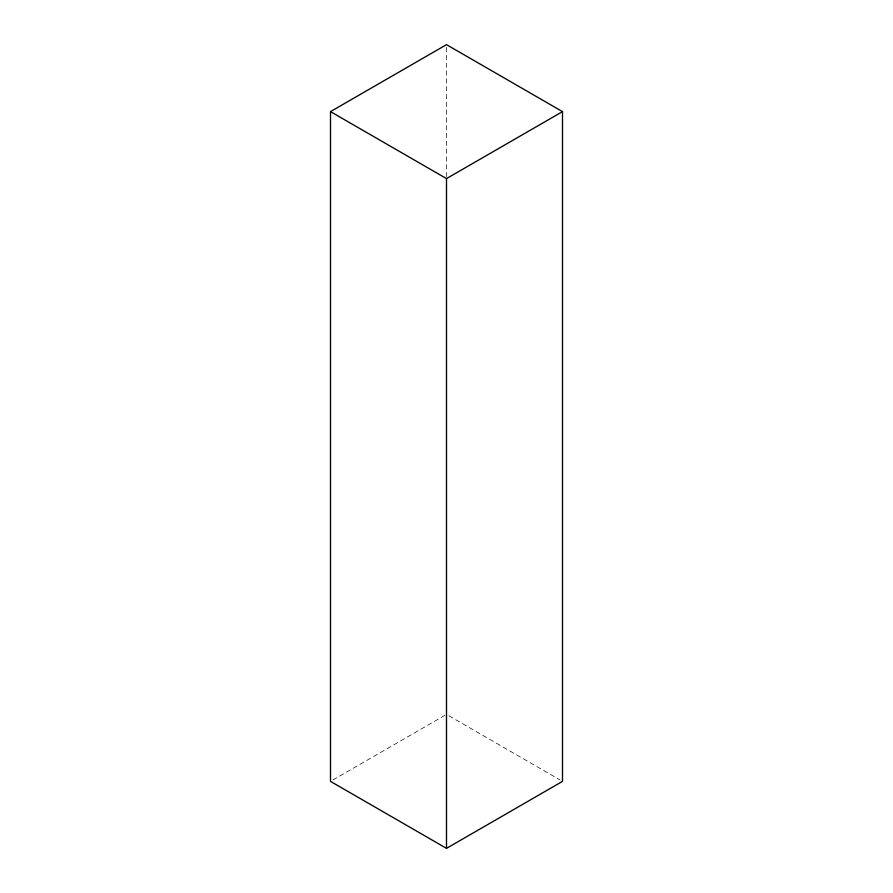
<?xml version="1.0" encoding="UTF-8"?>
<svg xmlns="http://www.w3.org/2000/svg" width="893" height="893" viewBox="0 0 893 893"><rect width="100%" height="100%" fill="white"/><g stroke="black" fill="none" stroke-linecap="round" stroke-linejoin="round"><path stroke-width="0.67" stroke-dasharray="4.46 3.35" d="M332.91 779.98L445.294 715.103M448.922 715.795L560.09 779.98M446.5 47.429L446.5 176.926"/><path stroke-width="1.34" d="M330.499 111.625L446.5 44.65L562.501 111.625L562.501 781.375L446.5 848.35L330.499 781.375L330.499 111.625L446.5 178.6L562.501 111.625M446.5 178.6L446.5 848.35"/></g></svg>
